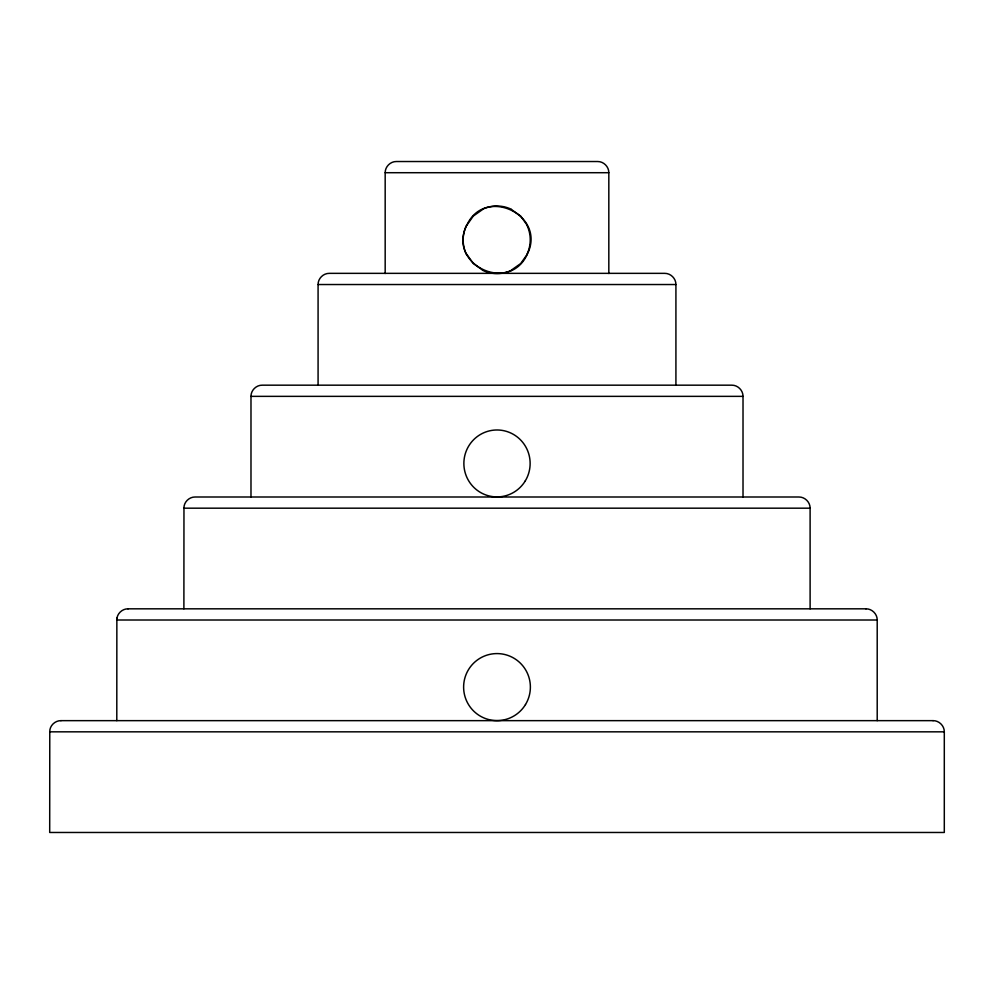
<?xml version="1.0" encoding="UTF-8"?>
<svg xmlns="http://www.w3.org/2000/svg" width="994" height="994" viewBox="0 0 994 994"><rect width="100%" height="100%" fill="white"/><g stroke="black" fill="none" stroke-linecap="round" stroke-linejoin="round"><path stroke-width="1.49" d="M61.019 720.65C55.043 720.513 49.514 725.782 49.775 731.832L49.7 832.475L944.3 832.475L944.3 731.832C944.399 725.794 938.995 720.501 932.981 720.65M116.795 720.65L116.857 620.007C116.621 613.969 122.125 608.688 128.089 608.825M183.89 608.825L183.965 508.182C183.704 502.194 189.146 496.913 195.072 497L798.928 497C804.904 496.913 810.197 502.206 810.11 508.182L810.11 608.825M250.985 497L250.985 396.357C250.898 390.381 256.191 385.088 262.167 385.175L731.832 385.175C737.809 385.088 743.102 390.381 743.015 396.357L743.015 497M318.08 385.175L318.08 284.532C317.993 278.556 323.286 273.263 329.262 273.35L664.737 273.35C670.714 273.263 676.007 278.556 675.92 284.532L675.92 385.175M385.175 273.512L385.175 172.707C385.088 166.731 390.381 161.438 396.357 161.525L597.642 161.525C603.619 161.438 608.912 166.731 608.825 172.707L608.825 273.512M117.093 617.97L116.857 620.007L877.205 620.007L877.205 720.65M466.708 225.389C447.076 264.503 509.338 294.087 527.292 254.215C546.924 215.102 484.662 185.518 466.708 225.389L473.281 216.083L482.612 209.498M527.305 254.191L520.719 263.522L511.388 270.107M385.175 172.707L608.825 172.707M318.08 284.532L675.92 284.532M250.985 396.357L743.015 396.357M183.89 508.182L810.11 508.182M127.977 608.825L866.022 608.825M60.883 720.65L933.117 720.65M49.7 731.832L944.3 731.832M865.911 608.825C871.912 608.688 877.304 613.981 877.205 620.007M511.388 209.498L520.719 216.083L527.305 225.414M482.612 270.107L473.281 263.522L466.695 254.191M527.093 225.526A32.491 30.913 90 0 1 527.093 254.079M511.512 270.331A32.553 31.609 3.1 0 1 482.525 270.256M466.41 254.34A32.491 31.535 -86.1 0 1 466.509 225.315M482.488 209.274A32.553 31.609 3.1 0 1 511.475 209.349M525.279 480.897A33.473 33.137 -90 0 0 497.82 429.992A33.473 33.137 -90 0 0 467.901 479.456A33.473 33.137 -90 0 0 525.279 480.897M525.478 704.572A33.51 33.374 -90 0 0 497.82 653.592A33.51 33.374 -90 0 0 467.689 703.131A33.51 33.374 -90 0 0 525.478 704.572"/></g></svg>
